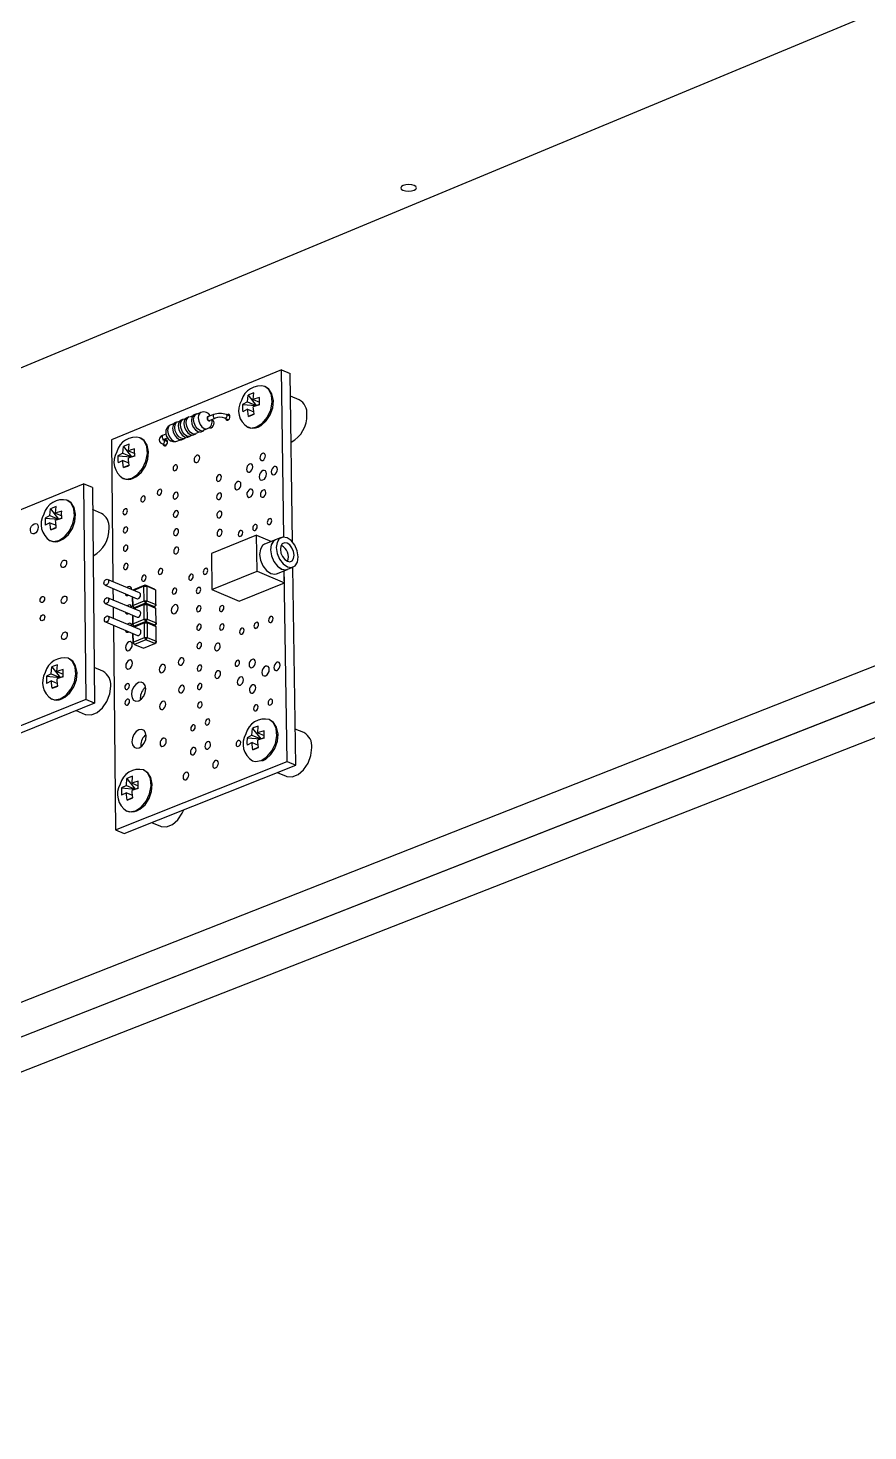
# Model space of a CAD drawing. Extents: x 0 to 155, y 0 to 203.
# Drawn here: x 109.47 to 127.94, y 74.18 to 105.03 of the extents above; entities that cross this region are included whole.
import ezdxf

# ---------------------------------------------------------------- set-up
doc = ezdxf.new("R2010")
doc.units = 0
doc.layers.get('0').update_dxf_attribs({"linetype": 'CONTINUOUS'})

msp = doc.modelspace()

# ---------------------------------------------------------------- linework, layer by layer
at = {"color": 7, "linetype": 'CONTINUOUS'}
for p, q in [((89.215, 89.204), (134.149, 107.888)), ((88.162, 74.54), (154.314, 100.498)), ((89.052, 75.634), (151.088, 100.052)), ((89.125, 74.178), (155.27, 100.052)), ((90.017, 75.268), (152.047, 99.608)), ((115.044, 97.512), (111.305, 95.971)), ((115.096, 93.837), (115.044, 97.512)), ((115.044, 97.512), (115.236, 97.429)), ((115.289, 93.725), (115.236, 97.429)), ((114.298, 96.808), (114.31, 96.956)), ((114.31, 96.956), (114.488, 96.726)), ((114.423, 96.859), (114.435, 97.008)), ((115.435, 96.851), (115.243, 96.934)), ((113.272, 96.574), (113.185, 96.538)), ((114.298, 96.808), (114.19, 96.751)), ((114.19, 96.751), (114.488, 96.726)), ((114.3, 96.65), (114.192, 96.593)), ((114.298, 96.808), (114.488, 96.726)), ((114.3, 96.65), (114.435, 96.592)), ((114.423, 96.859), (114.561, 96.8)), ((114.488, 96.726), (114.562, 96.757)), ((112.681, 96.331), (112.599, 96.297)), ((112.761, 96.373), (112.711, 96.353)), ((112.806, 96.382), (112.771, 96.368)), ((112.886, 96.425), (112.836, 96.404)), ((112.93, 96.434), (112.895, 96.419)), ((113.01, 96.476), (112.961, 96.455)), ((113.095, 96.501), (113.02, 96.47)), ((113.175, 96.544), (113.126, 96.523)), ((113.553, 96.53), (113.428, 96.479)), ((113.461, 96.398), (113.586, 96.45)), ((113.798, 96.45), (113.878, 96.415)), ((113.912, 96.495), (113.832, 96.53)), ((114.441, 96.546), (114.316, 96.489)), ((111.305, 95.971), (111.338, 92.855)), ((112.503, 96.098), (112.431, 96.068)), ((112.54, 95.932), (112.46, 95.966)), ((112.461, 95.965), (112.46, 95.966)), ((112.464, 95.988), (112.537, 96.018)), ((112.744, 95.944), (112.826, 95.977)), ((112.863, 95.983), (112.913, 96.004)), ((112.916, 96.014), (112.95, 96.028)), ((112.987, 96.034), (113.037, 96.055)), ((113.04, 96.065), (113.075, 96.08)), ((113.112, 96.085), (113.162, 96.106)), ((113.165, 96.117), (113.24, 96.148)), ((113.277, 96.153), (113.327, 96.174)), ((113.33, 96.184), (113.417, 96.22)), ((111.555, 95.68), (111.448, 95.624)), ((111.555, 95.68), (111.568, 95.828)), ((111.555, 95.68), (111.745, 95.599)), ((111.568, 95.828), (111.745, 95.599)), ((111.679, 95.731), (111.692, 95.879)), ((111.679, 95.731), (111.816, 95.673)), ((112.426, 95.886), (112.507, 95.852)), ((111.448, 95.624), (111.745, 95.599)), ((111.557, 95.522), (111.45, 95.466)), ((111.557, 95.522), (111.691, 95.465)), ((111.696, 95.418), (111.573, 95.362)), ((111.745, 95.599), (111.816, 95.628)), ((104.081, 92.292), (110.693, 95.008)), ((110.885, 94.927), (110.693, 95.008)), ((110.693, 95.008), (110.74, 90.261)), ((110.885, 94.927), (110.932, 90.181)), ((109.952, 94.309), (109.965, 94.457)), ((109.965, 94.457), (110.142, 94.229)), ((110.075, 94.36), (110.088, 94.508)), ((111.084, 94.357), (110.89, 94.439)), ((109.952, 94.309), (109.845, 94.253)), ((109.845, 94.253), (110.142, 94.229)), ((109.953, 94.151), (109.847, 94.096)), ((109.952, 94.309), (110.142, 94.229)), ((109.953, 94.151), (110.086, 94.095)), ((110.075, 94.36), (110.211, 94.302)), ((110.142, 94.229), (110.212, 94.257)), ((110.092, 94.047), (109.969, 93.991)), ((114.497, 93.88), (113.504, 93.476)), ((114.508, 93.082), (114.497, 93.88)), ((114.497, 93.88), (114.826, 93.74)), ((115.039, 93.827), (114.913, 93.776)), ((114.912, 93.775), (114.673, 93.678)), ((113.504, 93.476), (113.514, 92.679)), ((115.176, 93.126), (115.302, 93.177)), ((115.36, 88.821), (115.297, 93.175)), ((111.923, 92.609), (111.217, 92.905)), ((113.514, 92.679), (114.508, 93.082)), ((114.508, 93.082), (115.111, 92.827)), ((114.935, 93.028), (115.175, 93.125)), ((115.167, 88.902), (115.107, 93.098)), ((115.111, 92.827), (115.107, 93.098)), ((111.164, 92.777), (111.87, 92.48)), ((111.339, 92.703), (111.342, 92.451)), ((111.784, 92.667), (111.799, 92.68)), ((112.02, 92.755), (111.794, 92.663)), ((111.799, 92.68), (112.049, 92.782)), ((112.049, 92.782), (112.02, 92.755)), ((112.023, 92.436), (112.02, 92.755)), ((112.02, 92.755), (112.081, 92.755)), ((112.049, 92.782), (112.081, 92.755)), ((112.049, 92.782), (112.248, 92.698)), ((112.081, 92.755), (112.085, 92.436)), ((112.28, 92.671), (112.081, 92.755)), ((112.248, 92.698), (112.28, 92.671)), ((112.283, 92.352), (112.28, 92.671)), ((113.514, 92.679), (114.117, 92.425)), ((114.117, 92.425), (115.111, 92.827)), ((111.168, 92.373), (111.874, 92.077)), ((111.927, 92.205), (111.222, 92.502)), ((111.343, 92.299), (111.346, 92.047)), ((111.772, 92.309), (111.769, 92.522)), ((111.771, 92.522), (111.773, 92.334)), ((111.772, 92.309), (111.773, 92.334)), ((111.803, 92.282), (111.772, 92.309)), ((111.773, 92.334), (112.023, 92.436)), ((111.803, 92.282), (111.773, 92.334)), ((111.789, 92.263), (111.803, 92.277)), ((112.024, 92.351), (111.798, 92.26)), ((112.054, 92.383), (111.803, 92.282)), ((111.803, 92.277), (112.054, 92.379)), ((111.803, 92.282), (111.809, 92.279)), ((112.023, 92.436), (112.054, 92.383)), ((112.023, 92.436), (112.085, 92.436)), ((112.054, 92.379), (112.024, 92.351)), ((112.028, 92.032), (112.024, 92.351)), ((112.024, 92.351), (112.086, 92.351)), ((112.085, 92.436), (112.054, 92.383)), ((112.253, 92.3), (112.054, 92.383)), ((112.054, 92.379), (112.086, 92.351)), ((112.054, 92.379), (112.253, 92.295)), ((112.085, 92.436), (112.283, 92.352)), ((112.086, 92.351), (112.089, 92.032)), ((112.284, 92.268), (112.086, 92.351)), ((112.247, 92.297), (112.253, 92.3)), ((112.283, 92.352), (112.253, 92.3)), ((112.253, 92.3), (112.282, 92.327)), ((112.253, 92.295), (112.284, 92.268)), ((112.283, 92.352), (112.282, 92.327)), ((112.288, 91.949), (112.284, 92.268)), ((111.172, 91.969), (111.878, 91.673)), ((111.932, 91.801), (111.226, 92.097)), ((111.776, 91.905), (111.774, 92.119)), ((111.775, 92.118), (111.777, 91.93)), ((111.777, 91.93), (112.028, 92.032)), ((112.029, 91.948), (111.802, 91.856)), ((112.058, 91.98), (111.808, 91.878)), ((111.808, 91.873), (112.058, 91.975)), ((112.028, 92.032), (112.058, 91.98)), ((112.028, 92.032), (112.089, 92.032)), ((112.058, 91.975), (112.029, 91.948)), ((112.032, 91.628), (112.029, 91.948)), ((112.029, 91.948), (112.09, 91.948)), ((112.089, 92.032), (112.058, 91.98)), ((112.257, 91.896), (112.058, 91.98)), ((112.058, 91.975), (112.09, 91.948)), ((112.058, 91.975), (112.257, 91.891)), ((112.089, 92.032), (112.288, 91.949)), ((112.09, 91.948), (112.094, 91.628)), ((112.289, 91.864), (112.09, 91.948)), ((112.288, 91.949), (112.257, 91.896)), ((112.288, 91.949), (112.287, 91.923)), ((111.348, 91.895), (111.394, 87.399)), ((111.776, 91.905), (111.777, 91.93)), ((111.808, 91.878), (111.776, 91.905)), ((111.808, 91.878), (111.777, 91.93)), ((111.78, 91.501), (111.778, 91.715)), ((111.779, 91.714), (111.781, 91.526)), ((111.793, 91.86), (111.808, 91.873)), ((111.808, 91.878), (111.813, 91.875)), ((112.251, 91.894), (112.257, 91.896)), ((112.257, 91.896), (112.287, 91.923)), ((112.257, 91.891), (112.289, 91.864)), ((112.292, 91.545), (112.289, 91.864)), ((111.78, 91.501), (111.781, 91.526)), ((111.812, 91.474), (111.78, 91.501)), ((111.781, 91.526), (112.032, 91.628)), ((111.812, 91.474), (111.781, 91.526)), ((112.063, 91.575), (111.812, 91.474)), ((111.812, 91.474), (112.011, 91.391)), ((112.011, 91.391), (112.262, 91.492)), ((112.032, 91.628), (112.063, 91.575)), ((112.032, 91.628), (112.094, 91.628)), ((112.094, 91.628), (112.063, 91.575)), ((112.262, 91.492), (112.063, 91.575)), ((112.094, 91.628), (112.292, 91.545)), ((112.292, 91.545), (112.262, 91.492)), ((112.262, 91.492), (112.291, 91.519)), ((112.292, 91.545), (112.291, 91.519)), ((110.107, 90.88), (110.12, 91.029)), ((109.983, 90.83), (109.876, 90.775)), ((109.876, 90.775), (110.174, 90.75)), ((109.983, 90.83), (109.996, 90.979)), ((109.983, 90.83), (110.174, 90.75)), ((109.996, 90.979), (110.174, 90.75)), ((110.107, 90.88), (110.243, 90.823)), ((110.174, 90.75), (110.244, 90.779)), ((111.117, 90.883), (110.925, 90.964)), ((109.984, 90.671), (109.878, 90.616)), ((109.984, 90.671), (110.118, 90.616)), ((110.123, 90.567), (110, 90.51)), ((110.74, 90.261), (107.444, 88.932)), ((110.932, 90.181), (107.445, 88.775)), ((110.932, 90.181), (110.74, 90.261)), ((111.939, 90.292), (111.941, 90.261)), ((110.531, 90.019), (110.729, 89.937)), ((114.396, 89.478), (114.288, 89.423)), ((114.396, 89.478), (114.409, 89.629)), ((114.396, 89.478), (114.588, 89.398)), ((114.409, 89.629), (114.588, 89.398)), ((114.523, 89.529), (114.535, 89.679)), ((114.523, 89.529), (114.662, 89.47)), ((115.537, 89.534), (115.349, 89.613)), ((111.95, 89.256), (111.953, 89.224)), ((114.288, 89.423), (114.588, 89.398)), ((114.399, 89.317), (114.29, 89.262)), ((114.399, 89.317), (114.535, 89.261)), ((114.54, 89.214), (114.415, 89.155)), ((114.588, 89.398), (114.662, 89.428)), ((111.394, 87.399), (115.167, 88.902)), ((115.167, 88.902), (115.36, 88.821)), ((111.588, 87.32), (115.36, 88.821)), ((111.758, 88.423), (111.771, 88.574)), ((114.951, 88.658), (115.144, 88.578)), ((111.633, 88.373), (111.525, 88.319)), ((111.525, 88.319), (111.824, 88.294)), ((111.633, 88.373), (111.646, 88.524)), ((111.633, 88.373), (111.824, 88.294)), ((111.646, 88.524), (111.824, 88.294)), ((111.758, 88.423), (111.896, 88.366)), ((111.824, 88.294), (111.896, 88.323)), ((111.635, 88.213), (111.527, 88.159)), ((111.635, 88.213), (111.769, 88.158)), ((111.775, 88.11), (111.651, 88.051)), ((111.394, 87.399), (111.588, 87.32)), ((112.187, 87.558), (112.382, 87.478))]:
    msp.add_line(p, q, dxfattribs=at)
for points in [[(117.714, 101.462), (117.769, 101.446), (117.835, 101.44), (117.902, 101.446), (117.959, 101.462), (117.998, 101.486), (118.013, 101.515), (118.002, 101.543), (117.966, 101.567), (117.911, 101.583), (117.845, 101.589), (117.778, 101.583), (117.721, 101.567), (117.681, 101.543), (117.666, 101.515), (117.678, 101.486), (117.714, 101.462)], [(114.435, 97.008), (114.343, 96.973), (114.31, 96.956)], [(114.56, 96.904), (114.461, 96.874), (114.423, 96.859)], [(114.498, 96.256), (114.624, 96.338), (114.733, 96.468), (114.809, 96.63), (114.842, 96.801), (114.827, 96.959), (114.768, 97.081), (114.677, 97.149)], [(114.53, 96.254), (114.599, 96.291), (114.71, 96.39), (114.798, 96.525), (114.852, 96.679), (114.866, 96.838), (114.835, 96.984), (114.769, 97.087), (114.694, 97.137)], [(114.562, 96.745), (114.56, 96.861), (114.56, 96.904)], [(113.482, 96.501), (113.437, 96.55), (113.398, 96.573)], [(114.19, 96.751), (114.189, 96.638), (114.192, 96.593)], [(114.316, 96.489), (114.302, 96.603), (114.3, 96.65)], [(114.562, 96.745), (114.464, 96.715), (114.425, 96.701)], [(114.442, 96.54), (114.428, 96.654), (114.425, 96.701)], [(112.599, 96.295), (112.556, 96.27), (112.521, 96.228), (112.502, 96.179), (112.498, 96.123), (112.512, 96.059), (112.551, 95.995), (112.602, 95.953), (112.658, 95.934), (112.716, 95.935), (112.743, 95.946)], [(112.711, 96.353), (112.688, 96.338), (112.659, 96.292), (112.649, 96.227), (112.66, 96.153), (112.691, 96.081), (112.736, 96.023), (112.789, 95.986)], [(112.913, 96.004), (112.892, 95.998), (112.839, 96.007), (112.786, 96.043), (112.741, 96.102), (112.71, 96.173), (112.699, 96.247), (112.709, 96.312), (112.738, 96.359), (112.761, 96.373)], [(112.836, 96.404), (112.813, 96.389), (112.783, 96.343), (112.774, 96.278), (112.785, 96.204), (112.816, 96.132), (112.861, 96.074), (112.914, 96.038)], [(113.037, 96.055), (113.016, 96.049), (112.964, 96.058), (112.911, 96.094), (112.865, 96.153), (112.835, 96.225), (112.824, 96.299), (112.833, 96.364), (112.862, 96.41), (112.886, 96.425)], [(112.961, 96.455), (112.937, 96.441), (112.908, 96.395), (112.898, 96.329), (112.91, 96.255), (112.94, 96.184), (112.986, 96.125), (113.039, 96.089)], [(113.162, 96.106), (113.141, 96.101), (113.088, 96.109), (113.035, 96.146), (112.99, 96.204), (112.96, 96.276), (112.948, 96.35), (112.958, 96.415), (112.987, 96.461), (113.01, 96.476)], [(113.126, 96.523), (113.102, 96.509), (113.073, 96.462), (113.063, 96.397), (113.075, 96.323), (113.105, 96.252), (113.151, 96.193), (113.204, 96.157)], [(113.327, 96.174), (113.306, 96.168), (113.254, 96.177), (113.201, 96.214), (113.155, 96.272), (113.125, 96.344), (113.113, 96.418), (113.123, 96.483), (113.152, 96.529), (113.175, 96.544)], [(113.428, 96.479), (113.423, 96.475), (113.417, 96.465), (113.415, 96.451), (113.417, 96.435), (113.424, 96.42), (113.434, 96.407), (113.445, 96.399), (113.457, 96.397), (113.461, 96.398)], [(113.467, 96.24), (113.477, 96.238), (113.501, 96.241), (113.525, 96.257), (113.545, 96.283), (113.558, 96.314), (113.563, 96.346), (113.558, 96.374), (113.544, 96.394), (113.523, 96.403), (113.516, 96.403)], [(113.813, 96.443), (113.817, 96.426), (113.828, 96.41), (113.844, 96.403), (113.863, 96.406), (113.882, 96.419), (113.898, 96.439), (113.909, 96.464), (113.912, 96.49), (113.908, 96.512), (113.897, 96.528), (113.881, 96.535), (113.862, 96.532), (113.847, 96.523)], [(114.316, 96.489), (114.405, 96.525), (114.442, 96.54)], [(111.753, 95.129), (111.878, 95.211), (111.986, 95.341), (112.062, 95.502), (112.095, 95.673), (112.081, 95.829), (112.023, 95.951), (111.931, 96.02)], [(111.785, 95.128), (111.854, 95.165), (111.964, 95.263), (112.051, 95.397), (112.105, 95.551), (112.12, 95.709), (112.089, 95.854), (112.024, 95.957), (111.949, 96.008)], [(112.431, 96.068), (112.392, 96.047), (112.361, 96.013), (112.351, 95.976), (112.361, 95.938), (112.385, 95.911), (112.426, 95.886)], [(112.438, 95.973), (112.438, 95.972), (112.447, 95.98), (112.464, 95.988)], [(112.441, 95.879), (112.445, 95.862), (112.456, 95.846), (112.473, 95.839), (112.492, 95.842), (112.511, 95.855), (112.526, 95.875), (112.537, 95.9), (112.54, 95.926), (112.536, 95.948), (112.525, 95.964), (112.509, 95.971), (112.49, 95.968), (112.475, 95.959)], [(112.789, 95.986), (112.842, 95.978), (112.863, 95.983)], [(112.914, 96.038), (112.967, 96.029), (112.987, 96.034)], [(113.039, 96.089), (113.091, 96.08), (113.112, 96.085)], [(113.204, 96.157), (113.256, 96.148), (113.277, 96.153)], [(114.295, 96.253), (114.371, 96.234), (114.498, 96.256)], [(111.692, 95.879), (111.601, 95.844), (111.568, 95.828)], [(111.815, 95.775), (111.717, 95.745), (111.679, 95.731)], [(111.817, 95.617), (111.815, 95.732), (111.815, 95.775)], [(114.569, 95.572), (114.574, 95.545), (114.587, 95.525), (114.607, 95.516), (114.631, 95.52), (114.654, 95.535), (114.673, 95.56), (114.686, 95.59), (114.69, 95.621), (114.685, 95.649), (114.672, 95.668), (114.652, 95.677), (114.628, 95.673), (114.605, 95.658), (114.586, 95.633), (114.573, 95.603), (114.569, 95.572)], [(111.448, 95.624), (111.447, 95.51), (111.45, 95.466)], [(111.573, 95.362), (111.559, 95.475), (111.557, 95.522)], [(111.573, 95.362), (111.661, 95.398), (111.697, 95.413)], [(111.817, 95.617), (111.719, 95.587), (111.681, 95.573)], [(111.697, 95.413), (111.683, 95.526), (111.681, 95.573)], [(112.659, 95.34), (112.663, 95.317), (112.674, 95.301), (112.69, 95.294), (112.709, 95.297), (112.728, 95.31), (112.744, 95.33), (112.755, 95.355), (112.759, 95.381), (112.754, 95.403), (112.743, 95.419), (112.727, 95.426), (112.708, 95.423), (112.689, 95.411), (112.673, 95.39), (112.662, 95.366), (112.659, 95.34)], [(113.121, 95.529), (113.126, 95.501), (113.14, 95.481), (113.161, 95.472), (113.185, 95.476), (113.209, 95.492), (113.229, 95.517), (113.242, 95.548), (113.246, 95.581), (113.241, 95.609), (113.227, 95.629), (113.207, 95.638), (113.183, 95.634), (113.159, 95.618), (113.139, 95.593), (113.126, 95.562), (113.121, 95.529)], [(114.274, 95.325), (114.28, 95.294), (114.295, 95.272), (114.318, 95.262), (114.344, 95.266), (114.371, 95.284), (114.393, 95.312), (114.407, 95.346), (114.412, 95.382), (114.406, 95.413), (114.391, 95.435), (114.368, 95.445), (114.342, 95.441), (114.316, 95.423), (114.293, 95.395), (114.279, 95.361), (114.274, 95.325)], [(114.817, 95.268), (114.823, 95.237), (114.838, 95.215), (114.861, 95.205), (114.888, 95.209), (114.914, 95.226), (114.936, 95.255), (114.951, 95.289), (114.956, 95.325), (114.95, 95.356), (114.934, 95.378), (114.912, 95.388), (114.885, 95.384), (114.859, 95.366), (114.837, 95.338), (114.822, 95.304), (114.817, 95.268)], [(111.553, 95.127), (111.627, 95.108), (111.753, 95.129)], [(113.612, 95.113), (113.616, 95.087), (113.629, 95.069), (113.647, 95.061), (113.669, 95.064), (113.69, 95.079), (113.708, 95.102), (113.72, 95.13), (113.724, 95.159), (113.719, 95.184), (113.707, 95.202), (113.689, 95.21), (113.667, 95.207), (113.646, 95.193), (113.627, 95.17), (113.616, 95.142), (113.612, 95.113)], [(114.015, 94.94), (114.02, 94.909), (114.036, 94.887), (114.058, 94.877), (114.085, 94.881), (114.111, 94.899), (114.133, 94.927), (114.148, 94.961), (114.153, 94.997), (114.147, 95.028), (114.132, 95.05), (114.109, 95.06), (114.082, 95.056), (114.056, 95.038), (114.034, 95.01), (114.019, 94.976), (114.015, 94.94)], [(114.553, 95.16), (114.56, 95.124), (114.578, 95.097), (114.605, 95.086), (114.636, 95.091), (114.668, 95.111), (114.694, 95.144), (114.711, 95.185), (114.717, 95.227), (114.71, 95.264), (114.692, 95.29), (114.665, 95.302), (114.634, 95.297), (114.603, 95.276), (114.576, 95.243), (114.559, 95.203), (114.553, 95.16)], [(111.95, 94.652), (111.954, 94.63), (111.965, 94.614), (111.981, 94.607), (112, 94.61), (112.019, 94.622), (112.035, 94.643), (112.046, 94.667), (112.049, 94.693), (112.045, 94.716), (112.034, 94.732), (112.018, 94.739), (111.999, 94.736), (111.98, 94.723), (111.964, 94.703), (111.953, 94.678), (111.95, 94.652)], [(112.314, 94.801), (112.318, 94.779), (112.329, 94.763), (112.345, 94.756), (112.364, 94.759), (112.383, 94.771), (112.399, 94.792), (112.409, 94.816), (112.413, 94.842), (112.409, 94.865), (112.398, 94.881), (112.382, 94.888), (112.363, 94.885), (112.344, 94.872), (112.328, 94.852), (112.317, 94.827), (112.314, 94.801)], [(112.66, 94.723), (112.665, 94.698), (112.677, 94.68), (112.696, 94.672), (112.717, 94.675), (112.739, 94.689), (112.757, 94.712), (112.769, 94.74), (112.772, 94.769), (112.768, 94.795), (112.755, 94.813), (112.737, 94.821), (112.716, 94.817), (112.694, 94.803), (112.676, 94.78), (112.664, 94.752), (112.66, 94.723)], [(113.617, 94.71), (113.621, 94.685), (113.634, 94.667), (113.652, 94.659), (113.674, 94.662), (113.695, 94.676), (113.713, 94.699), (113.725, 94.727), (113.729, 94.756), (113.725, 94.782), (113.712, 94.8), (113.694, 94.808), (113.672, 94.804), (113.651, 94.79), (113.633, 94.767), (113.621, 94.739), (113.617, 94.71)], [(114.281, 94.77), (114.287, 94.739), (114.302, 94.717), (114.325, 94.707), (114.352, 94.711), (114.378, 94.728), (114.4, 94.756), (114.415, 94.791), (114.42, 94.827), (114.414, 94.858), (114.399, 94.88), (114.376, 94.89), (114.349, 94.886), (114.323, 94.868), (114.301, 94.84), (114.286, 94.806), (114.281, 94.77)], [(114.58, 94.766), (114.585, 94.738), (114.599, 94.719), (114.618, 94.71), (114.642, 94.714), (114.665, 94.729), (114.684, 94.754), (114.697, 94.784), (114.701, 94.815), (114.696, 94.843), (114.683, 94.862), (114.663, 94.871), (114.64, 94.867), (114.616, 94.852), (114.597, 94.827), (114.584, 94.797), (114.58, 94.766)], [(110.088, 94.508), (109.998, 94.473), (109.965, 94.457)], [(110.149, 93.759), (110.273, 93.84), (110.381, 93.97), (110.456, 94.131), (110.49, 94.301), (110.477, 94.458), (110.418, 94.58), (110.325, 94.65)], [(110.181, 93.758), (110.249, 93.794), (110.359, 93.892), (110.446, 94.026), (110.5, 94.18), (110.515, 94.337), (110.485, 94.483), (110.42, 94.586), (110.345, 94.637)], [(111.559, 94.374), (111.563, 94.351), (111.574, 94.335), (111.59, 94.328), (111.609, 94.331), (111.628, 94.343), (111.644, 94.364), (111.654, 94.388), (111.658, 94.414), (111.654, 94.437), (111.643, 94.453), (111.627, 94.46), (111.608, 94.457), (111.589, 94.444), (111.573, 94.424), (111.562, 94.399), (111.559, 94.374)], [(112.665, 94.321), (112.67, 94.296), (112.682, 94.278), (112.701, 94.27), (112.722, 94.273), (112.743, 94.287), (112.761, 94.31), (112.773, 94.338), (112.777, 94.367), (112.773, 94.393), (112.76, 94.411), (112.742, 94.419), (112.72, 94.416), (112.699, 94.401), (112.681, 94.378), (112.669, 94.35), (112.665, 94.321)], [(109.522, 93.984), (109.528, 94.029), (109.547, 94.072), (109.574, 94.108), (109.607, 94.13), (109.641, 94.135), (109.669, 94.123), (109.688, 94.094), (109.695, 94.055), (109.689, 94.01), (109.67, 93.966), (109.642, 93.931), (109.609, 93.909), (109.576, 93.904), (109.548, 93.916), (109.529, 93.944), (109.522, 93.984)], [(109.845, 94.253), (109.844, 94.14), (109.847, 94.096)], [(109.969, 93.991), (109.956, 94.105), (109.953, 94.151)], [(110.211, 94.403), (110.113, 94.374), (110.075, 94.36)], [(110.212, 94.245), (110.115, 94.216), (110.077, 94.202)], [(110.093, 94.042), (110.079, 94.155), (110.077, 94.202)], [(110.212, 94.245), (110.21, 94.36), (110.211, 94.403)], [(113.622, 94.307), (113.627, 94.282), (113.639, 94.264), (113.657, 94.256), (113.679, 94.259), (113.701, 94.273), (113.719, 94.296), (113.731, 94.324), (113.734, 94.353), (113.73, 94.379), (113.717, 94.397), (113.699, 94.405), (113.677, 94.402), (113.656, 94.387), (113.638, 94.365), (113.626, 94.336), (113.622, 94.307)], [(114.411, 94.025), (114.415, 94.002), (114.427, 93.986), (114.443, 93.979), (114.462, 93.982), (114.481, 93.994), (114.497, 94.015), (114.508, 94.04), (114.511, 94.066), (114.507, 94.088), (114.496, 94.104), (114.48, 94.112), (114.46, 94.109), (114.441, 94.096), (114.425, 94.076), (114.415, 94.051), (114.411, 94.025)], [(114.73, 94.155), (114.734, 94.132), (114.746, 94.116), (114.762, 94.109), (114.781, 94.112), (114.8, 94.124), (114.816, 94.145), (114.827, 94.17), (114.83, 94.195), (114.826, 94.218), (114.815, 94.234), (114.799, 94.241), (114.779, 94.238), (114.76, 94.226), (114.744, 94.205), (114.734, 94.18), (114.73, 94.155)], [(109.969, 93.991), (110.056, 94.027), (110.093, 94.042)], [(111.563, 93.972), (111.567, 93.95), (111.578, 93.933), (111.594, 93.926), (111.613, 93.929), (111.632, 93.942), (111.648, 93.962), (111.659, 93.987), (111.662, 94.013), (111.658, 94.035), (111.647, 94.051), (111.631, 94.058), (111.612, 94.055), (111.593, 94.043), (111.577, 94.023), (111.567, 93.998), (111.563, 93.972)], [(112.67, 93.919), (112.674, 93.894), (112.687, 93.875), (112.705, 93.867), (112.727, 93.871), (112.748, 93.885), (112.766, 93.908), (112.778, 93.936), (112.782, 93.965), (112.777, 93.99), (112.765, 94.009), (112.747, 94.017), (112.725, 94.013), (112.704, 93.999), (112.686, 93.976), (112.674, 93.948), (112.67, 93.919)], [(113.627, 93.904), (113.632, 93.879), (113.644, 93.861), (113.663, 93.853), (113.684, 93.856), (113.706, 93.87), (113.724, 93.893), (113.736, 93.921), (113.74, 93.95), (113.735, 93.976), (113.722, 93.994), (113.704, 94.002), (113.682, 93.999), (113.661, 93.984), (113.643, 93.962), (113.631, 93.933), (113.627, 93.904)], [(114.093, 93.895), (114.097, 93.872), (114.108, 93.856), (114.124, 93.849), (114.143, 93.852), (114.163, 93.865), (114.179, 93.885), (114.189, 93.91), (114.193, 93.936), (114.189, 93.959), (114.177, 93.975), (114.161, 93.982), (114.142, 93.979), (114.123, 93.966), (114.107, 93.946), (114.096, 93.921), (114.093, 93.895)], [(115.166, 93.821), (115.074, 93.836), (114.997, 93.8), (114.946, 93.719), (114.93, 93.604), (114.95, 93.474), (115.003, 93.349), (115.083, 93.246), (115.175, 93.183), (115.267, 93.168), (115.344, 93.204), (115.395, 93.285), (115.412, 93.4), (115.391, 93.53), (115.338, 93.655), (115.259, 93.758), (115.166, 93.821)], [(109.951, 93.757), (110.023, 93.738), (110.149, 93.759)], [(111.567, 93.57), (111.571, 93.548), (111.582, 93.532), (111.599, 93.525), (111.618, 93.528), (111.637, 93.54), (111.652, 93.56), (111.663, 93.585), (111.667, 93.611), (111.662, 93.633), (111.652, 93.65), (111.635, 93.657), (111.616, 93.654), (111.597, 93.641), (111.581, 93.621), (111.571, 93.596), (111.567, 93.57)], [(112.675, 93.517), (112.679, 93.491), (112.692, 93.473), (112.71, 93.465), (112.732, 93.468), (112.753, 93.482), (112.771, 93.505), (112.783, 93.533), (112.787, 93.562), (112.782, 93.588), (112.77, 93.606), (112.751, 93.614), (112.73, 93.611), (112.708, 93.596), (112.69, 93.574), (112.679, 93.546), (112.675, 93.517)], [(114.673, 93.678), (114.63, 93.651), (114.58, 93.57), (114.563, 93.455), (114.583, 93.326), (114.637, 93.2), (114.716, 93.098), (114.808, 93.034)], [(114.912, 93.775), (114.87, 93.748), (114.819, 93.667), (114.802, 93.553), (114.822, 93.423), (114.876, 93.297), (114.955, 93.195), (115.048, 93.131), (115.14, 93.116), (115.175, 93.125)], [(114.913, 93.776), (114.871, 93.749), (114.82, 93.667), (114.804, 93.553), (114.824, 93.423), (114.877, 93.297), (114.957, 93.195), (115.049, 93.132), (115.141, 93.117), (115.176, 93.126)], [(115.168, 93.701), (115.11, 93.711), (115.062, 93.688), (115.03, 93.637), (115.02, 93.566), (115.033, 93.485), (115.066, 93.406), (115.116, 93.342), (115.174, 93.302), (115.231, 93.293), (115.279, 93.316), (115.311, 93.367), (115.321, 93.438), (115.309, 93.519), (115.275, 93.598), (115.226, 93.662), (115.168, 93.701)], [(110.195, 93.221), (110.199, 93.253), (110.212, 93.284), (110.232, 93.31), (110.256, 93.325), (110.28, 93.329), (110.3, 93.32), (110.314, 93.3), (110.319, 93.272), (110.314, 93.24), (110.301, 93.208), (110.281, 93.183), (110.257, 93.167), (110.234, 93.164), (110.213, 93.173), (110.2, 93.193), (110.195, 93.221)], [(111.572, 93.168), (111.576, 93.146), (111.587, 93.13), (111.603, 93.123), (111.622, 93.125), (111.641, 93.138), (111.657, 93.158), (111.667, 93.183), (111.671, 93.209), (111.667, 93.231), (111.656, 93.248), (111.64, 93.255), (111.621, 93.252), (111.602, 93.239), (111.586, 93.219), (111.575, 93.194), (111.572, 93.168)], [(111.191, 92.778), (111.172, 92.775), (111.156, 92.782), (111.145, 92.798), (111.141, 92.821), (111.144, 92.847), (111.155, 92.872), (111.171, 92.892), (111.19, 92.905), (111.209, 92.908), (111.226, 92.9), (111.237, 92.884), (111.241, 92.861), (111.237, 92.836), (111.226, 92.81), (111.21, 92.79), (111.191, 92.778)], [(111.969, 92.911), (111.973, 92.889), (111.984, 92.873), (112, 92.865), (112.019, 92.868), (112.038, 92.881), (112.054, 92.901), (112.065, 92.926), (112.068, 92.952), (112.064, 92.974), (112.053, 92.991), (112.037, 92.998), (112.018, 92.995), (111.999, 92.982), (111.983, 92.962), (111.973, 92.937), (111.969, 92.911)], [(112.333, 93.06), (112.338, 93.037), (112.349, 93.021), (112.365, 93.014), (112.384, 93.017), (112.403, 93.029), (112.419, 93.049), (112.429, 93.074), (112.433, 93.1), (112.429, 93.123), (112.418, 93.139), (112.402, 93.146), (112.382, 93.143), (112.364, 93.131), (112.348, 93.11), (112.337, 93.085), (112.333, 93.06)], [(113.005, 92.932), (113.009, 92.909), (113.02, 92.893), (113.036, 92.886), (113.055, 92.889), (113.075, 92.902), (113.091, 92.922), (113.101, 92.947), (113.105, 92.973), (113.1, 92.995), (113.089, 93.011), (113.073, 93.019), (113.054, 93.016), (113.035, 93.003), (113.019, 92.983), (113.008, 92.958), (113.005, 92.932)], [(113.323, 93.061), (113.327, 93.038), (113.338, 93.022), (113.354, 93.015), (113.373, 93.018), (113.392, 93.031), (113.408, 93.051), (113.419, 93.076), (113.422, 93.102), (113.418, 93.124), (113.407, 93.141), (113.391, 93.148), (113.372, 93.145), (113.353, 93.132), (113.337, 93.112), (113.326, 93.087), (113.323, 93.061)], [(114.808, 93.034), (114.9, 93.019), (114.935, 93.028)], [(111.75, 92.681), (111.744, 92.71), (111.728, 92.734), (111.704, 92.745), (111.675, 92.741), (111.649, 92.724)], [(111.897, 92.481), (111.916, 92.493), (111.932, 92.514), (111.943, 92.539), (111.946, 92.565), (111.942, 92.587), (111.931, 92.604), (111.923, 92.609)], [(112.642, 92.627), (112.646, 92.604), (112.657, 92.588), (112.673, 92.581), (112.693, 92.584), (112.712, 92.596), (112.728, 92.616), (112.738, 92.641), (112.742, 92.667), (112.738, 92.69), (112.727, 92.706), (112.71, 92.713), (112.691, 92.71), (112.672, 92.698), (112.656, 92.677), (112.646, 92.652), (112.642, 92.627)], [(113.171, 92.643), (113.175, 92.621), (113.186, 92.604), (113.202, 92.597), (113.222, 92.6), (113.241, 92.613), (113.257, 92.633), (113.267, 92.658), (113.271, 92.684), (113.267, 92.706), (113.256, 92.723), (113.239, 92.73), (113.22, 92.727), (113.201, 92.714), (113.185, 92.694), (113.174, 92.669), (113.171, 92.643)], [(109.736, 92.443), (109.74, 92.469), (109.75, 92.494), (109.766, 92.514), (109.785, 92.526), (109.804, 92.529), (109.82, 92.522), (109.831, 92.506), (109.835, 92.483), (109.831, 92.458), (109.821, 92.433), (109.805, 92.413), (109.786, 92.4), (109.767, 92.397), (109.751, 92.404), (109.74, 92.421), (109.736, 92.443)], [(110.202, 92.431), (110.206, 92.463), (110.22, 92.495), (110.24, 92.52), (110.263, 92.536), (110.287, 92.539), (110.307, 92.53), (110.321, 92.51), (110.326, 92.482), (110.322, 92.449), (110.308, 92.418), (110.288, 92.393), (110.265, 92.377), (110.241, 92.374), (110.221, 92.383), (110.207, 92.403), (110.202, 92.431)], [(111.196, 92.374), (111.176, 92.371), (111.16, 92.378), (111.149, 92.394), (111.145, 92.417), (111.149, 92.443), (111.159, 92.468), (111.175, 92.488), (111.194, 92.501), (111.213, 92.504), (111.23, 92.497), (111.241, 92.48), (111.245, 92.457), (111.241, 92.432), (111.231, 92.407), (111.215, 92.386), (111.196, 92.374)], [(111.755, 92.278), (111.749, 92.307), (111.732, 92.332), (111.708, 92.342), (111.679, 92.338), (111.652, 92.321)], [(111.87, 92.48), (111.878, 92.478), (111.897, 92.481)], [(112.622, 92.219), (112.628, 92.185), (112.644, 92.161), (112.669, 92.15), (112.698, 92.154), (112.726, 92.173), (112.75, 92.204), (112.766, 92.241), (112.771, 92.28), (112.765, 92.314), (112.749, 92.339), (112.724, 92.349), (112.695, 92.345), (112.667, 92.326), (112.643, 92.296), (112.627, 92.258), (112.622, 92.219)], [(113.176, 92.239), (113.18, 92.216), (113.191, 92.2), (113.207, 92.193), (113.227, 92.196), (113.246, 92.209), (113.262, 92.229), (113.272, 92.254), (113.276, 92.28), (113.272, 92.302), (113.261, 92.319), (113.244, 92.326), (113.225, 92.323), (113.206, 92.31), (113.19, 92.29), (113.179, 92.265), (113.176, 92.239)], [(113.678, 92.242), (113.682, 92.22), (113.693, 92.203), (113.709, 92.196), (113.728, 92.199), (113.748, 92.212), (113.764, 92.232), (113.774, 92.257), (113.778, 92.283), (113.774, 92.306), (113.762, 92.322), (113.746, 92.329), (113.727, 92.326), (113.708, 92.314), (113.692, 92.293), (113.681, 92.268), (113.678, 92.242)], [(109.74, 92.042), (109.743, 92.067), (109.754, 92.092), (109.77, 92.112), (109.789, 92.125), (109.808, 92.128), (109.824, 92.12), (109.835, 92.104), (109.839, 92.082), (109.835, 92.056), (109.824, 92.031), (109.809, 92.011), (109.79, 91.999), (109.771, 91.996), (109.755, 92.003), (109.744, 92.019), (109.74, 92.042)], [(111.2, 91.969), (111.181, 91.966), (111.164, 91.974), (111.153, 91.99), (111.149, 92.013), (111.153, 92.039), (111.163, 92.064), (111.179, 92.084), (111.198, 92.097), (111.218, 92.1), (111.234, 92.092), (111.245, 92.076), (111.249, 92.053), (111.245, 92.027), (111.235, 92.002), (111.219, 91.982), (111.2, 91.969)], [(111.759, 91.874), (111.753, 91.904), (111.737, 91.928), (111.712, 91.939), (111.684, 91.935), (111.656, 91.917)], [(111.874, 92.077), (111.882, 92.074), (111.901, 92.077)], [(111.901, 92.077), (111.92, 92.09), (111.936, 92.11), (111.947, 92.135), (111.951, 92.161), (111.946, 92.184), (111.935, 92.2), (111.927, 92.205)], [(114.44, 91.874), (114.445, 91.851), (114.456, 91.835), (114.472, 91.828), (114.491, 91.831), (114.511, 91.843), (114.527, 91.864), (114.537, 91.889), (114.541, 91.915), (114.537, 91.937), (114.525, 91.954), (114.509, 91.961), (114.49, 91.958), (114.471, 91.945), (114.454, 91.925), (114.444, 91.9), (114.44, 91.874)], [(114.76, 92.003), (114.764, 91.98), (114.775, 91.964), (114.792, 91.957), (114.811, 91.96), (114.83, 91.972), (114.846, 91.993), (114.857, 92.018), (114.861, 92.044), (114.856, 92.066), (114.845, 92.083), (114.829, 92.09), (114.809, 92.087), (114.79, 92.074), (114.774, 92.054), (114.764, 92.029), (114.76, 92.003)], [(110.209, 91.64), (110.214, 91.672), (110.227, 91.703), (110.247, 91.728), (110.271, 91.744), (110.294, 91.748), (110.315, 91.739), (110.328, 91.718), (110.333, 91.69), (110.329, 91.658), (110.316, 91.627), (110.296, 91.601), (110.272, 91.586), (110.248, 91.582), (110.228, 91.591), (110.214, 91.611), (110.209, 91.64)], [(111.878, 91.673), (111.887, 91.67), (111.906, 91.673)], [(111.906, 91.673), (111.925, 91.686), (111.941, 91.706), (111.951, 91.731), (111.955, 91.757), (111.951, 91.78), (111.94, 91.796), (111.932, 91.801)], [(113.181, 91.835), (113.185, 91.812), (113.196, 91.796), (113.212, 91.789), (113.232, 91.791), (113.251, 91.804), (113.267, 91.824), (113.277, 91.849), (113.281, 91.875), (113.277, 91.898), (113.265, 91.914), (113.249, 91.921), (113.23, 91.919), (113.211, 91.906), (113.195, 91.886), (113.184, 91.861), (113.181, 91.835)], [(113.683, 91.838), (113.687, 91.815), (113.698, 91.798), (113.714, 91.791), (113.734, 91.794), (113.753, 91.807), (113.769, 91.827), (113.779, 91.852), (113.783, 91.878), (113.779, 91.901), (113.768, 91.917), (113.751, 91.924), (113.732, 91.921), (113.713, 91.909), (113.697, 91.888), (113.686, 91.863), (113.683, 91.838)], [(114.121, 91.745), (114.125, 91.722), (114.136, 91.706), (114.153, 91.699), (114.172, 91.702), (114.191, 91.714), (114.207, 91.735), (114.218, 91.76), (114.221, 91.786), (114.217, 91.808), (114.206, 91.825), (114.19, 91.832), (114.17, 91.829), (114.151, 91.816), (114.135, 91.796), (114.125, 91.771), (114.121, 91.745)], [(111.614, 91.406), (111.62, 91.372), (111.637, 91.347), (111.661, 91.337), (111.69, 91.341), (111.718, 91.36), (111.742, 91.39), (111.758, 91.428), (111.764, 91.466), (111.758, 91.501), (111.741, 91.525), (111.717, 91.536), (111.688, 91.531), (111.659, 91.513), (111.635, 91.482), (111.62, 91.445), (111.614, 91.406)], [(113.186, 91.43), (113.19, 91.407), (113.201, 91.391), (113.217, 91.384), (113.236, 91.387), (113.256, 91.399), (113.272, 91.42), (113.282, 91.445), (113.286, 91.47), (113.282, 91.493), (113.27, 91.509), (113.254, 91.517), (113.235, 91.514), (113.216, 91.501), (113.2, 91.481), (113.189, 91.456), (113.186, 91.43)], [(113.572, 91.395), (113.577, 91.366), (113.591, 91.345), (113.612, 91.336), (113.636, 91.34), (113.66, 91.356), (113.68, 91.381), (113.693, 91.413), (113.697, 91.445), (113.692, 91.474), (113.678, 91.494), (113.658, 91.503), (113.634, 91.5), (113.61, 91.484), (113.59, 91.458), (113.576, 91.427), (113.572, 91.395)], [(110.12, 91.029), (110.029, 90.995), (109.996, 90.979)], [(110.181, 90.276), (110.306, 90.357), (110.414, 90.487), (110.49, 90.649), (110.523, 90.82), (110.51, 90.978), (110.451, 91.101), (110.356, 91.173), (110.355, 91.173)], [(110.212, 90.275), (110.281, 90.311), (110.391, 90.41), (110.479, 90.544), (110.533, 90.698), (110.548, 90.856), (110.518, 91.003), (110.453, 91.107), (110.377, 91.16)], [(111.619, 91.002), (111.625, 90.968), (111.641, 90.944), (111.666, 90.933), (111.694, 90.937), (111.723, 90.956), (111.747, 90.986), (111.763, 91.024), (111.768, 91.063), (111.762, 91.097), (111.745, 91.121), (111.721, 91.132), (111.692, 91.128), (111.664, 91.109), (111.64, 91.078), (111.624, 91.041), (111.619, 91.002)], [(112.354, 90.916), (112.36, 90.885), (112.375, 90.862), (112.398, 90.852), (112.424, 90.856), (112.45, 90.874), (112.472, 90.902), (112.487, 90.936), (112.492, 90.972), (112.486, 91.004), (112.471, 91.026), (112.448, 91.036), (112.422, 91.032), (112.396, 91.015), (112.374, 90.987), (112.359, 90.952), (112.354, 90.916)], [(112.776, 91.074), (112.781, 91.045), (112.795, 91.025), (112.816, 91.016), (112.84, 91.019), (112.864, 91.035), (112.884, 91.06), (112.897, 91.092), (112.901, 91.124), (112.896, 91.153), (112.882, 91.173), (112.862, 91.182), (112.838, 91.179), (112.814, 91.163), (112.794, 91.137), (112.781, 91.106), (112.776, 91.074)], [(113.19, 90.935), (113.194, 90.912), (113.205, 90.896), (113.222, 90.889), (113.241, 90.892), (113.26, 90.904), (113.276, 90.925), (113.287, 90.95), (113.29, 90.976), (113.286, 90.998), (113.275, 91.015), (113.259, 91.022), (113.239, 91.019), (113.22, 91.006), (113.204, 90.986), (113.194, 90.961), (113.19, 90.935)], [(114.024, 91.039), (114.028, 91.016), (114.039, 91), (114.055, 90.993), (114.075, 90.996), (114.094, 91.008), (114.11, 91.029), (114.121, 91.054), (114.124, 91.08), (114.12, 91.102), (114.109, 91.119), (114.092, 91.126), (114.073, 91.123), (114.054, 91.111), (114.038, 91.09), (114.027, 91.065), (114.024, 91.039)], [(114.332, 91.027), (114.337, 90.995), (114.353, 90.973), (114.376, 90.963), (114.402, 90.967), (114.429, 90.984), (114.451, 91.012), (114.466, 91.047), (114.47, 91.083), (114.465, 91.114), (114.449, 91.137), (114.426, 91.147), (114.4, 91.143), (114.373, 91.125), (114.351, 91.097), (114.336, 91.063), (114.332, 91.027)], [(114.877, 90.965), (114.883, 90.933), (114.898, 90.91), (114.921, 90.9), (114.948, 90.904), (114.974, 90.922), (114.997, 90.95), (115.011, 90.985), (115.016, 91.02), (115.01, 91.052), (114.995, 91.075), (114.972, 91.085), (114.945, 91.081), (114.919, 91.063), (114.897, 91.035), (114.882, 91), (114.877, 90.965)], [(109.876, 90.775), (109.874, 90.661), (109.878, 90.616)], [(110.243, 90.923), (110.145, 90.894), (110.107, 90.88)], [(110.244, 90.764), (110.147, 90.735), (110.108, 90.721)], [(110.124, 90.56), (110.111, 90.674), (110.108, 90.721)], [(110.244, 90.764), (110.243, 90.88), (110.243, 90.923)], [(113.58, 90.786), (113.585, 90.758), (113.599, 90.737), (113.619, 90.728), (113.643, 90.732), (113.667, 90.747), (113.688, 90.773), (113.701, 90.804), (113.705, 90.837), (113.7, 90.866), (113.686, 90.886), (113.665, 90.895), (113.641, 90.891), (113.617, 90.876), (113.597, 90.85), (113.584, 90.819), (113.58, 90.786)], [(114.071, 90.641), (114.077, 90.609), (114.092, 90.586), (114.115, 90.576), (114.142, 90.58), (114.168, 90.598), (114.19, 90.626), (114.205, 90.661), (114.21, 90.696), (114.204, 90.728), (114.189, 90.751), (114.166, 90.761), (114.139, 90.757), (114.113, 90.739), (114.091, 90.711), (114.076, 90.677), (114.071, 90.641)], [(114.612, 90.858), (114.619, 90.821), (114.637, 90.794), (114.664, 90.782), (114.696, 90.787), (114.727, 90.808), (114.753, 90.841), (114.771, 90.882), (114.776, 90.924), (114.77, 90.961), (114.751, 90.988), (114.724, 91), (114.693, 90.995), (114.662, 90.975), (114.635, 90.941), (114.618, 90.901), (114.612, 90.858)], [(110, 90.51), (109.987, 90.624), (109.984, 90.671)], [(110, 90.51), (110.088, 90.545), (110.124, 90.56)], [(110.729, 89.937), (110.744, 89.931), (110.864, 89.924), (110.991, 89.975), (111.11, 90.079), (111.206, 90.222), (111.268, 90.389), (111.289, 90.558)], [(111.6, 90.528), (111.604, 90.505), (111.615, 90.489), (111.631, 90.481), (111.65, 90.484), (111.669, 90.497), (111.685, 90.517), (111.696, 90.542), (111.699, 90.568), (111.695, 90.591), (111.684, 90.607), (111.668, 90.614), (111.649, 90.611), (111.63, 90.599), (111.614, 90.579), (111.603, 90.554), (111.6, 90.528)], [(111.746, 90.372), (111.759, 90.301), (111.793, 90.25), (111.844, 90.227), (111.904, 90.236), (111.964, 90.275), (112.014, 90.339), (112.047, 90.417), (112.058, 90.498), (112.045, 90.569), (112.011, 90.62), (111.96, 90.643), (111.9, 90.634), (111.84, 90.595), (111.79, 90.531), (111.757, 90.453), (111.746, 90.372)], [(112.783, 90.466), (112.788, 90.437), (112.802, 90.417), (112.823, 90.408), (112.847, 90.411), (112.871, 90.427), (112.891, 90.453), (112.904, 90.484), (112.909, 90.516), (112.904, 90.545), (112.89, 90.565), (112.869, 90.575), (112.845, 90.571), (112.821, 90.555), (112.801, 90.53), (112.788, 90.498), (112.783, 90.466)], [(113.195, 90.53), (113.199, 90.507), (113.21, 90.491), (113.227, 90.483), (113.246, 90.486), (113.265, 90.499), (113.281, 90.519), (113.292, 90.544), (113.295, 90.57), (113.291, 90.593), (113.28, 90.609), (113.264, 90.616), (113.244, 90.614), (113.225, 90.601), (113.209, 90.581), (113.199, 90.556), (113.195, 90.53)], [(114.339, 90.467), (114.345, 90.435), (114.36, 90.413), (114.383, 90.402), (114.41, 90.406), (114.436, 90.424), (114.458, 90.452), (114.473, 90.487), (114.478, 90.523), (114.472, 90.554), (114.457, 90.577), (114.434, 90.587), (114.407, 90.583), (114.381, 90.566), (114.359, 90.537), (114.344, 90.503), (114.339, 90.467)], [(109.984, 90.275), (110.055, 90.256), (110.181, 90.276)], [(111.603, 90.184), (111.607, 90.161), (111.618, 90.145), (111.635, 90.138), (111.654, 90.14), (111.673, 90.153), (111.689, 90.173), (111.699, 90.198), (111.703, 90.224), (111.699, 90.247), (111.688, 90.263), (111.672, 90.27), (111.652, 90.267), (111.633, 90.255), (111.617, 90.235), (111.607, 90.21), (111.603, 90.184)], [(112.363, 90.106), (112.369, 90.075), (112.384, 90.052), (112.407, 90.042), (112.433, 90.046), (112.46, 90.064), (112.482, 90.092), (112.496, 90.126), (112.501, 90.162), (112.496, 90.193), (112.48, 90.216), (112.458, 90.226), (112.431, 90.222), (112.405, 90.205), (112.383, 90.177), (112.368, 90.142), (112.363, 90.106)], [(113.2, 90.124), (113.204, 90.101), (113.215, 90.085), (113.232, 90.077), (113.251, 90.08), (113.27, 90.093), (113.286, 90.113), (113.297, 90.138), (113.3, 90.164), (113.296, 90.187), (113.285, 90.203), (113.269, 90.211), (113.249, 90.208), (113.23, 90.195), (113.214, 90.175), (113.204, 90.15), (113.2, 90.124)], [(114.43, 90.058), (114.434, 90.036), (114.445, 90.019), (114.461, 90.012), (114.481, 90.015), (114.5, 90.027), (114.516, 90.048), (114.527, 90.073), (114.53, 90.099), (114.526, 90.122), (114.515, 90.138), (114.498, 90.145), (114.479, 90.143), (114.46, 90.13), (114.444, 90.11), (114.433, 90.084), (114.43, 90.058)], [(114.75, 90.187), (114.754, 90.164), (114.765, 90.147), (114.782, 90.14), (114.801, 90.143), (114.82, 90.156), (114.836, 90.176), (114.847, 90.201), (114.85, 90.227), (114.846, 90.25), (114.835, 90.266), (114.819, 90.274), (114.799, 90.271), (114.78, 90.258), (114.764, 90.238), (114.753, 90.213), (114.75, 90.187)], [(113.367, 89.749), (113.371, 89.726), (113.382, 89.71), (113.398, 89.702), (113.417, 89.705), (113.437, 89.718), (113.453, 89.738), (113.463, 89.763), (113.467, 89.789), (113.463, 89.812), (113.452, 89.828), (113.435, 89.836), (113.416, 89.833), (113.397, 89.82), (113.381, 89.8), (113.37, 89.775), (113.367, 89.749)], [(114.598, 88.919), (114.725, 89), (114.835, 89.131), (114.911, 89.294), (114.944, 89.467), (114.93, 89.627), (114.87, 89.752), (114.773, 89.825), (114.772, 89.825)], [(114.629, 88.917), (114.699, 88.954), (114.811, 89.053), (114.9, 89.188), (114.955, 89.344), (114.969, 89.504), (114.938, 89.652), (114.872, 89.758), (114.794, 89.811)], [(111.757, 89.336), (111.77, 89.264), (111.804, 89.213), (111.855, 89.19), (111.915, 89.199), (111.975, 89.238), (112.025, 89.302), (112.058, 89.38), (112.069, 89.461), (112.057, 89.533), (112.022, 89.584), (111.971, 89.607), (111.911, 89.598), (111.851, 89.559), (111.801, 89.495), (111.768, 89.417), (111.757, 89.336)], [(113.048, 89.621), (113.052, 89.598), (113.063, 89.582), (113.079, 89.575), (113.099, 89.578), (113.118, 89.59), (113.134, 89.61), (113.144, 89.635), (113.148, 89.661), (113.144, 89.684), (113.133, 89.701), (113.116, 89.708), (113.097, 89.705), (113.078, 89.693), (113.062, 89.672), (113.051, 89.647), (113.048, 89.621)], [(114.535, 89.679), (114.442, 89.645), (114.409, 89.629)], [(114.66, 89.572), (114.561, 89.542), (114.523, 89.529)], [(114.663, 89.411), (114.661, 89.528), (114.66, 89.572)], [(112.373, 89.295), (112.378, 89.263), (112.394, 89.241), (112.416, 89.23), (112.443, 89.234), (112.469, 89.252), (112.491, 89.28), (112.506, 89.314), (112.511, 89.35), (112.505, 89.382), (112.49, 89.404), (112.467, 89.414), (112.441, 89.411), (112.414, 89.393), (112.392, 89.365), (112.377, 89.331), (112.373, 89.295)], [(113.04, 89.101), (113.045, 89.073), (113.059, 89.052), (113.079, 89.043), (113.103, 89.046), (113.127, 89.062), (113.148, 89.088), (113.161, 89.119), (113.165, 89.152), (113.16, 89.18), (113.146, 89.201), (113.126, 89.21), (113.101, 89.207), (113.078, 89.191), (113.057, 89.165), (113.044, 89.134), (113.04, 89.101)], [(113.359, 89.229), (113.364, 89.2), (113.378, 89.18), (113.398, 89.17), (113.422, 89.174), (113.446, 89.19), (113.467, 89.215), (113.48, 89.247), (113.484, 89.279), (113.479, 89.308), (113.465, 89.329), (113.445, 89.338), (113.42, 89.334), (113.396, 89.318), (113.376, 89.293), (113.363, 89.262), (113.359, 89.229)], [(114.047, 89.278), (114.051, 89.255), (114.062, 89.239), (114.079, 89.232), (114.098, 89.234), (114.117, 89.247), (114.133, 89.267), (114.144, 89.292), (114.147, 89.318), (114.143, 89.341), (114.132, 89.358), (114.116, 89.365), (114.096, 89.362), (114.077, 89.35), (114.061, 89.329), (114.05, 89.304), (114.047, 89.278)], [(114.288, 89.423), (114.286, 89.307), (114.29, 89.262)], [(114.415, 89.155), (114.401, 89.27), (114.399, 89.317)], [(114.415, 89.155), (114.504, 89.19), (114.541, 89.205)], [(114.663, 89.411), (114.564, 89.382), (114.525, 89.368)], [(114.541, 89.205), (114.527, 89.32), (114.525, 89.368)], [(115.144, 88.578), (115.16, 88.572), (115.282, 88.564), (115.411, 88.616), (115.532, 88.72), (115.63, 88.865), (115.692, 89.034), (115.713, 89.205)], [(113.532, 88.815), (113.537, 88.786), (113.551, 88.766), (113.572, 88.756), (113.596, 88.76), (113.62, 88.776), (113.64, 88.801), (113.653, 88.833), (113.658, 88.865), (113.653, 88.894), (113.639, 88.915), (113.618, 88.924), (113.594, 88.92), (113.57, 88.905), (113.55, 88.879), (113.536, 88.848), (113.532, 88.815)], [(114.397, 88.918), (114.47, 88.898), (114.598, 88.919)], [(111.771, 88.574), (111.679, 88.54), (111.646, 88.524)], [(111.832, 87.816), (111.959, 87.897), (112.067, 88.027), (112.143, 88.19), (112.177, 88.362), (112.163, 88.521), (112.104, 88.646), (112.008, 88.719), (112.005, 88.72)], [(111.864, 87.815), (111.933, 87.851), (112.044, 87.949), (112.132, 88.084), (112.187, 88.239), (112.202, 88.399), (112.172, 88.546), (112.106, 88.651), (112.028, 88.705)], [(112.879, 88.554), (112.884, 88.525), (112.898, 88.505), (112.918, 88.496), (112.942, 88.499), (112.966, 88.515), (112.987, 88.54), (113, 88.572), (113.004, 88.604), (112.999, 88.633), (112.985, 88.654), (112.965, 88.663), (112.941, 88.66), (112.917, 88.644), (112.896, 88.618), (112.883, 88.587), (112.879, 88.554)], [(111.525, 88.319), (111.524, 88.204), (111.527, 88.159)], [(111.895, 88.466), (111.796, 88.437), (111.758, 88.423)], [(111.896, 88.306), (111.798, 88.277), (111.76, 88.263)], [(111.776, 88.101), (111.762, 88.216), (111.76, 88.263)], [(111.896, 88.306), (111.895, 88.423), (111.895, 88.466)], [(111.651, 88.051), (111.637, 88.166), (111.635, 88.213)], [(111.651, 88.051), (111.739, 88.086), (111.776, 88.101)], [(111.635, 87.815), (111.705, 87.796), (111.832, 87.816)], [(112.382, 87.478), (112.396, 87.473), (112.517, 87.464), (112.645, 87.515), (112.765, 87.62), (112.862, 87.764), (112.896, 87.84)]]:
    msp.add_lwpolyline(points, dxfattribs=at)
at = {"color": 8, "linetype": 'CONTINUOUS'}
for points in [[(113.272, 96.574), (113.25, 96.56), (113.222, 96.516), (113.213, 96.454), (113.224, 96.383), (113.253, 96.314), (113.296, 96.258), (113.347, 96.224), (113.397, 96.215), (113.417, 96.22)], [(112.599, 96.297), (112.577, 96.283), (112.549, 96.239), (112.54, 96.177), (112.55, 96.106), (112.58, 96.037), (112.623, 95.982), (112.674, 95.947), (112.724, 95.938), (112.744, 95.944)], [(113.445, 96.486), (113.444, 96.486), (113.43, 96.488), (113.419, 96.483), (113.411, 96.471), (113.409, 96.454), (113.412, 96.435), (113.42, 96.416), (113.432, 96.401), (113.445, 96.391), (113.459, 96.389), (113.471, 96.394), (113.478, 96.405)], [(113.553, 96.53), (113.548, 96.527), (113.542, 96.517), (113.54, 96.503), (113.542, 96.487), (113.549, 96.471), (113.559, 96.458), (113.57, 96.45), (113.582, 96.448), (113.586, 96.45)], [(113.832, 96.53), (113.836, 96.527), (113.843, 96.517), (113.846, 96.503), (113.844, 96.487), (113.837, 96.471), (113.827, 96.458), (113.815, 96.45), (113.803, 96.448), (113.798, 96.45)], [(112.431, 96.068), (112.426, 96.065), (112.42, 96.055), (112.417, 96.041), (112.42, 96.025), (112.427, 96.009), (112.436, 95.997), (112.448, 95.989), (112.459, 95.987), (112.464, 95.988)], [(112.426, 95.886), (112.431, 95.885), (112.443, 95.886), (112.455, 95.894), (112.465, 95.907), (112.472, 95.923), (112.474, 95.939), (112.472, 95.953), (112.465, 95.963), (112.461, 95.965)]]:
    msp.add_lwpolyline(points, dxfattribs=at)
at = {"color": 7, "linetype": 'CONTINUOUS'}
for centre, radius, start, end in [((114.581, 96.723), 0.435, 76.4234, 164.4206), ((113.336, 96.454), 0.134, 62.2089, 118.0534), ((114.536, 96.618), 0.435, 149.2332, 237.6604), ((115.276, 96.562), 0.33, 354.6366, 61.1666), ((113.359, 96.374), 0.162, 290.8732, 16.3435), ((113.692, 96.16), 0.395, 69.314, 110.5806), ((113.692, 96.162), 0.307, 69.8894, 110.2468), ((114.927, 96.512), 0.678, 299.2279, 1.6285), ((111.838, 95.596), 0.433, 76.7377, 164.6605), ((112.835, 96.023), 0.0523, 251.3093, 315.9976), ((114.42, 96.484), 0.254, 243.2653, 295.5306), ((111.793, 95.489), 0.433, 149.3331, 237.727), ((111.677, 95.354), 0.25, 243.2196, 295.6122), ((110.235, 94.226), 0.432, 76.9673, 164.8572), ((110.19, 94.119), 0.432, 149.4606, 237.8314), ((110.926, 94.069), 0.329, 354.2362, 61.188), ((110.581, 94.017), 0.673, 298.354, 1.615), ((110.073, 93.981), 0.248, 243.1754, 295.6209), ((114.914, 93.399), 0.282, 339.5865, 63.0953), ((111.658, 92.601), 0.0543, 190.0767, 304.3149), ((111.662, 92.198), 0.0542, 190.8875, 303.5719), ((111.666, 91.795), 0.054, 191.7041, 302.82), ((110.267, 90.747), 0.434, 77.1854, 165.1447), ((110.223, 90.64), 0.434, 149.8092, 238.1566), ((110.958, 90.591), 0.333, 354.2558, 61.3611), ((112.241, 90.294), 0.302, 128.6119, 180.4923), ((110.106, 90.508), 0.256, 244.2284, 294.5869), ((114.68, 89.395), 0.438, 76.8808, 165.0304), ((112.253, 89.258), 0.303, 128.6267, 180.5198), ((114.638, 89.288), 0.44, 149.9774, 238.3522), ((115.375, 89.236), 0.339, 354.6791, 61.5374), ((111.917, 88.291), 0.436, 77.1978, 165.2668), ((111.874, 88.183), 0.438, 150.0693, 238.4118), ((111.758, 88.049), 0.257, 244.1428, 294.3769)]:
    msp.add_arc(centre, radius, start, end, dxfattribs=at)

doc.saveas('drawing.dxf')
